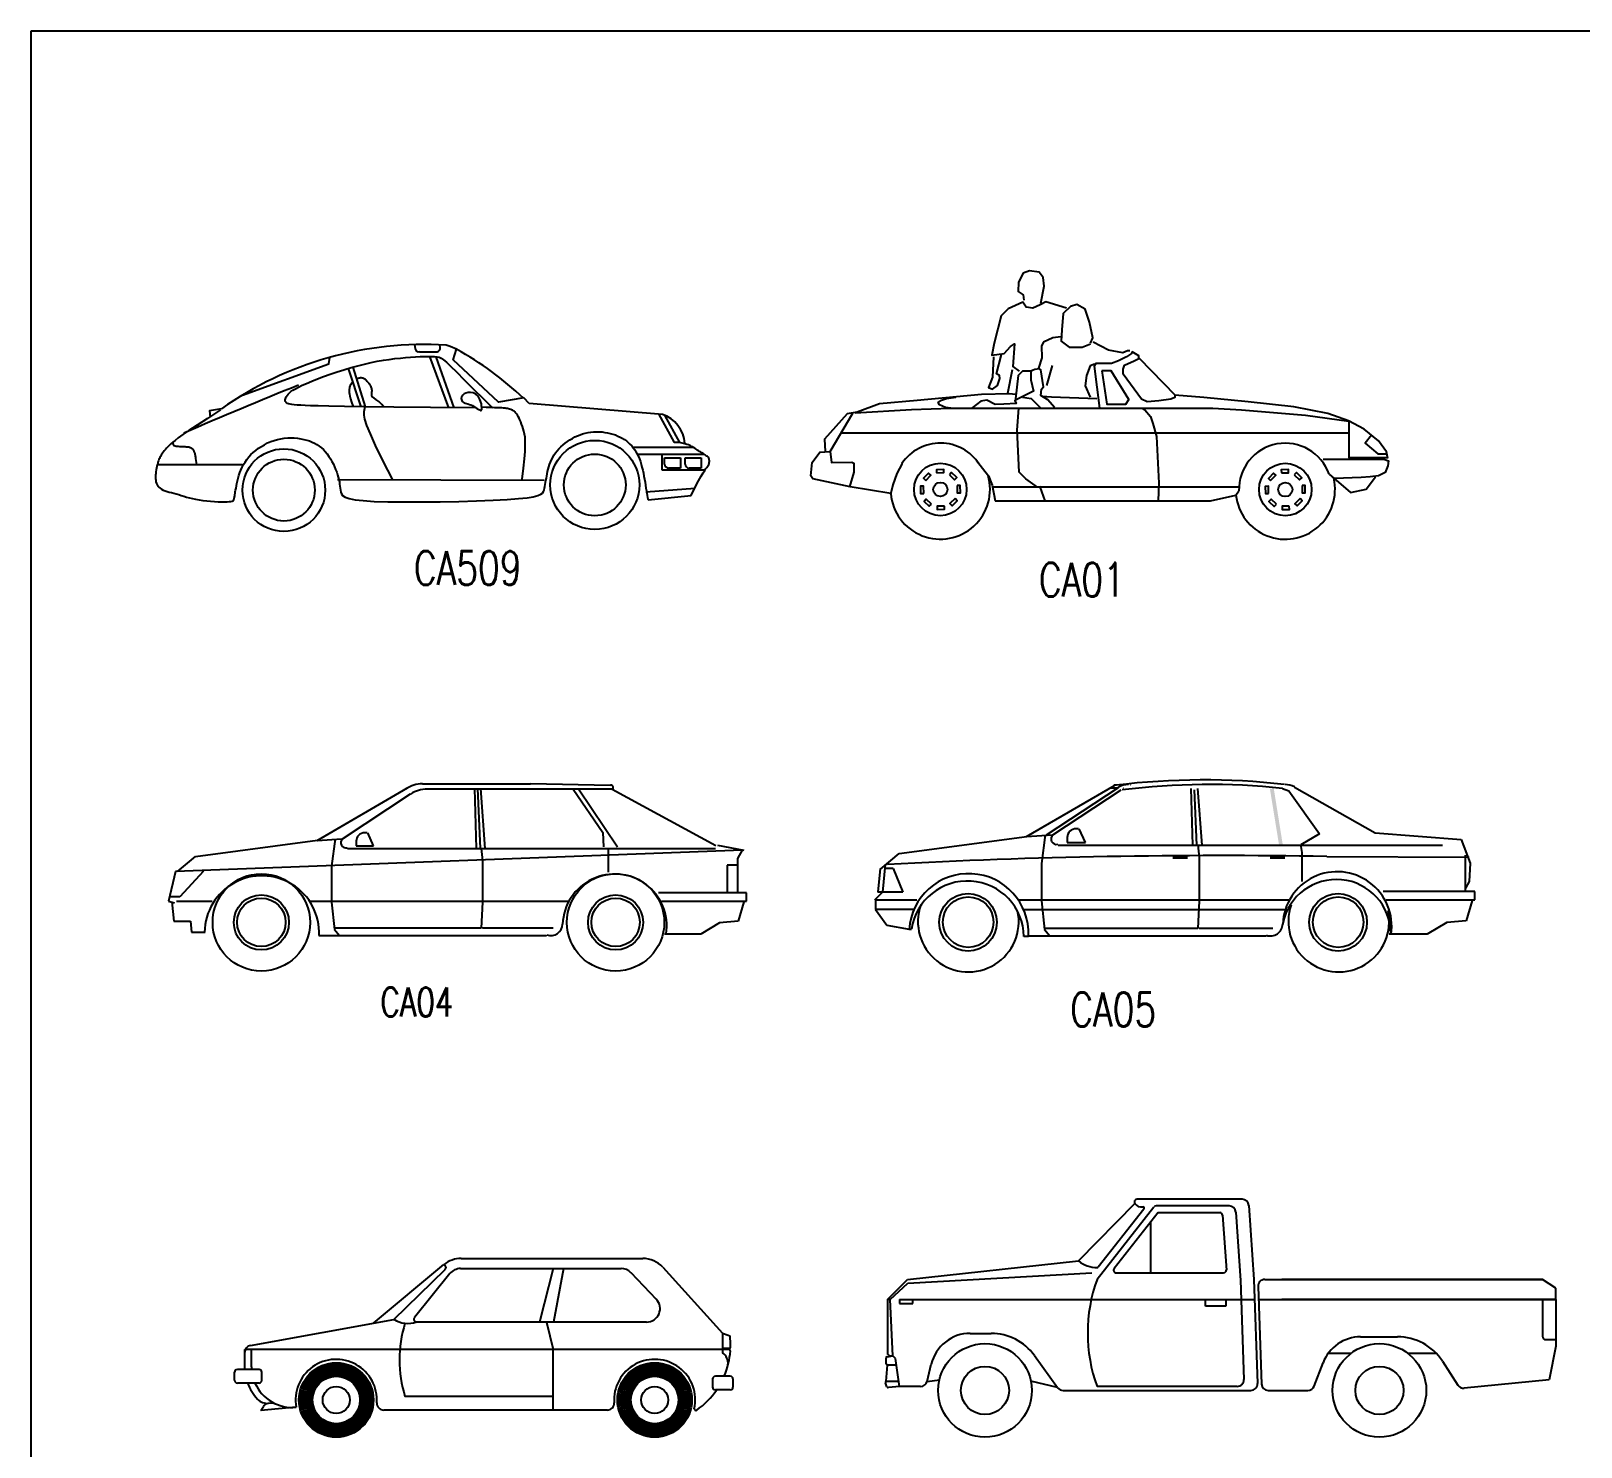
# Model space of a CAD drawing. Extents: x 2 to 154, y 3 to 64.
# Drawn here: x 1.9 to 19.06, y 48.72 to 64.4 of the extents above; entities that cross this region are included whole.
import ezdxf
from ezdxf.enums import TextEntityAlignment as Align

# ---------------------------------------------------------------- set-up
doc = ezdxf.new("R2010")
doc.units = 0
doc.header["$LTSCALE"] = 1000
doc.header["$MEASUREMENT"] = 0
doc.layers.get('0').update_dxf_attribs({"linetype": 'CONTINUOUS'})
doc.styles.add('L', font='ROMANS.SHX', dxfattribs={"height": 250})

# ---------------------------------------------------------------- blocks, each defined once
blk = doc.blocks.new('CA01')
at = {"color": 0, "linetype": 'ByBlock'}
for p, q in [((-3.442, 1.014), (-1.375, 1.014)), ((-4.276, 0.824), (-0.312, 0.824)), ((-3.093, 0.401), (-1.17, 0.401)), ((-3.073, 0.292), (-1.392, 0.292))]:
    blk.add_line(p, q, dxfattribs=at)
for points in [[(-2.716, 1.834), (-2.691, 1.968), (-2.698, 2.036), (-2.729, 2.078), (-2.805, 2.086), (-2.854, 2.069), (-2.892, 1.998), (-2.895, 1.926), (-2.854, 1.901), (-2.85, 1.859)], [(-2.516, 1.796), (-2.678, 1.846), (-2.722, 1.821), (-2.778, 1.796), (-2.83, 1.804), (-2.857, 1.842), (-2.971, 1.791), (-3.026, 1.737), (-3.081, 1.522), (-3.098, 1.429), (-3.002, 1.442), (-2.954, 1.496), (-2.923, 1.517), (-2.936, 1.341), (-2.885, 1.303)], [(-2.329, 1.522), (-2.312, 1.564), (-2.336, 1.686), (-2.371, 1.787), (-2.436, 1.825), (-2.485, 1.808), (-2.543, 1.753), (-2.553, 1.627), (-2.557, 1.539), (-2.495, 1.492), (-2.395, 1.492), (-2.329, 1.517)], [(-2.56, 1.572), (-2.623, 1.564), (-2.695, 1.53), (-2.712, 1.501), (-2.709, 1.408), (-2.736, 1.328)], [(-2.023, 1.463), (-2.04, 1.463), (-2.078, 1.446), (-2.188, 1.467), (-2.309, 1.53)], [(-0.008, 0.623), (-0.019, 0.675), (-0.082, 0.76), (-0.194, 0.851), (-0.317, 0.916), (-0.477, 0.974), (-0.743, 1.026), (-1.1, 1.065), (-1.446, 1.098), (-1.67, 1.117), (-1.67, 1.098), (-1.702, 1.085), (-1.797, 1.072), (-1.888, 1.065), (-1.931, 1.085), (-2.074, 1.28), (-2.074, 1.319), (-2.064, 1.352), (-1.989, 1.384), (-1.952, 1.404), (-1.952, 1.423), (-2.005, 1.456), (-2.01, 1.443), (-2.048, 1.417), (-2.112, 1.384), (-2.165, 1.364), (-2.25, 1.364), (-2.288, 1.364), (-2.301, 1.343), (-2.258, 1.014)], [(-3.085, 1.417), (-3.095, 1.256), (-3.126, 1.176), (-3.095, 1.164), (-3.054, 1.193), (-3.036, 1.248), (-3.04, 1.269), (-3.064, 1.282), (-3.023, 1.433)], [(-2.671, 1.193), (-2.626, 1.349)], [(-2.298, 1.358), (-2.333, 1.345), (-2.361, 1.269), (-2.371, 1.189), (-2.333, 1.101)], [(-1.667, 1.113), (-1.946, 1.404)], [(-2.611, 1.02), (-2.661, 1.081), (-2.717, 1.114), (-2.711, 1.163), (-2.696, 1.181), (-2.717, 1.314), (-2.727, 1.322), (-2.763, 1.318), (-2.789, 1.306), (-2.794, 1.295), (-2.794, 1.236), (-2.775, 1.148), (-2.921, 1.074), (-2.91, 1.051), (-3.005, 1.047), (-3.074, 1.045), (-3.138, 1.078), (-3.185, 1.07), (-3.252, 1.018)], [(-2.94, 1.315), (-2.978, 1.13)], [(-2.792, 1.303), (-2.861, 1.303), (-2.895, 1.269), (-2.914, 1.087)], [(-2.911, 1.122), (-2.964, 1.126), (-3.181, 1.121), (-3.683, 1.074), (-3.975, 1.049), (-4.149, 0.984), (-4.227, 0.971), (-4.404, 0.774), (-4.401, 0.676)], [(-3.42, 1.015), (-3.462, 1.021), (-3.508, 1.04), (-3.519, 1.059), (-3.493, 1.078), (-3.452, 1.09), (-3.381, 1.102)], [(-2.861, 1.101), (-2.792, 1.091), (-2.719, 1.017)], [(-2.279, 1.089), (-2.633, 1.102), (-2.706, 1.107)], [(-4.362, 0.677), (-4.185, 0.977)], [(-4.165, 0.98), (-3.726, 1.004), (-3.42, 1.015)], [(-2.683, 0.292), (-2.722, 0.402), (-2.744, 0.398), (-2.834, 0.464), (-2.885, 0.515), (-2.901, 0.843), (-2.888, 1.014)], [(-1.925, 1.014), (-1.906, 1.001), (-1.861, 0.951), (-1.844, 0.895), (-1.815, 0.795), (-1.797, 0.429), (-1.8, 0.292)], [(-1.375, 1.014), (-1.152, 1.002), (-0.651, 0.96), (-0.313, 0.914)], [(-0.312, 0.912), (-0.312, 0.631), (-0.009, 0.631)], [(-0.136, 0.804), (-0.185, 0.742), (-0.086, 0.659), (-0.015, 0.659)], [(-3.886, 0.352), (-3.888, 0.348), (-4.206, 0.402), (-4.495, 0.463), (-4.512, 0.487), (-4.502, 0.59), (-4.441, 0.672), (-4.361, 0.676), (-4.35, 0.59), (-4.193, 0.594), (-4.176, 0.586), (-4.176, 0.516), (-4.21, 0.402)], [(-3.22, 0.606), (-3.126, 0.487), (-3.096, 0.414), (-3.073, 0.292)], [(-0.514, 0.617), (-0.04, 0.617), (-0.003, 0.604), (-0.008, 0.565), (-0.029, 0.513), (-0.082, 0.487), (-0.146, 0.48), (-0.216, 0.474), (-0.424, 0.467)], [(-3.799, 0.584), (-3.841, 0.505), (-3.873, 0.417), (-3.889, 0.341)], [(-3.8, 0.584), (-3.801, 0.58)], [(-0.467, 0.5), (-0.301, 0.357), (-0.179, 0.383), (-0.104, 0.48)], [(-1.392, 0.292), (-1.196, 0.337), (-1.171, 0.37)]]:
    blk.add_lwpolyline(points, dxfattribs=at)
for points in [[(-2.24, 1.307), (-2.202, 1.046), (-2.054, 1.046), (-2.029, 1.084), (-2.167, 1.307)], [(-3.615, 0.451), (-3.576, 0.491), (-3.593, 0.508), (-3.633, 0.468)], [(-3.532, 0.511), (-3.475, 0.512), (-3.475, 0.536), (-3.532, 0.535)], [(-3.43, 0.495), (-3.39, 0.455), (-3.373, 0.473), (-3.414, 0.513)], [(-0.924, 0.45), (-0.884, 0.491), (-0.901, 0.508), (-0.941, 0.467)], [(-0.84, 0.511), (-0.784, 0.511), (-0.784, 0.536), (-0.841, 0.535)], [(-0.739, 0.495), (-0.698, 0.455), (-0.681, 0.472), (-0.722, 0.512)], [(-3.631, 0.349), (-3.632, 0.406), (-3.656, 0.406), (-3.656, 0.349)], [(-3.37, 0.412), (-3.369, 0.355), (-3.345, 0.355), (-3.346, 0.412)], [(-0.94, 0.349), (-0.94, 0.406), (-0.965, 0.405), (-0.964, 0.349)], [(-0.678, 0.412), (-0.678, 0.355), (-0.653, 0.355), (-0.654, 0.412)], [(-3.571, 0.266), (-3.612, 0.306), (-3.628, 0.288), (-3.588, 0.249)], [(-3.469, 0.25), (-3.526, 0.249), (-3.526, 0.225), (-3.469, 0.226)], [(-3.386, 0.31), (-3.426, 0.27), (-3.409, 0.253), (-3.369, 0.293)], [(-0.879, 0.266), (-0.92, 0.305), (-0.937, 0.288), (-0.896, 0.248)], [(-0.778, 0.25), (-0.834, 0.249), (-0.834, 0.225), (-0.777, 0.225)], [(-0.694, 0.31), (-0.734, 0.269), (-0.717, 0.252), (-0.677, 0.293)]]:
    blk.add_lwpolyline(points, close=True, dxfattribs=at)
for centre, radius in [((-3.501, 0.381), 0.205), ((-0.809, 0.38), 0.205), ((-3.501, 0.381), 0.0552), ((-0.809, 0.38), 0.0552)]:
    blk.add_circle(centre, radius, dxfattribs=at)
for centre, radius, start, end in [((-3.501, 0.381), 0.362, 32.9479, 145.8743), ((-0.809, 0.38), 0.362, 19.259, 181.6529), ((-3.501, 0.381), 0.388, 184.797, 16.3815), ((-0.809, 0.38), 0.388, 186.2744, 13.0734)]:
    blk.add_arc(centre, radius, start, end, dxfattribs=at)
blk = doc.blocks.new('CA10')
at = {"color": 0, "linetype": 'ByBlock'}
for p, q in [((1.876, 1.752), (1.455, 1.324)), ((2.025, 1.784), (1.892, 1.784)), ((2.678, 1.784), (2.025, 1.784)), ((2.019, 1.726), (1.593, 1.184)), ((1.943, 1.711), (1.602, 1.277)), ((2.049, 1.684), (1.721, 1.266)), ((2.581, 1.734), (2.035, 1.734)), ((2.049, 1.684), (2.512, 1.684)), ((2.532, 1.665), (2.56, 1.255)), ((2.631, 1.687), (2.665, 1.177)), ((2.728, 1.737), (2.765, 1.184)), ((1.995, 1.234), (1.995, 1.614)), ((0.175, 1.184), (1.455, 1.324)), ((0.025, 1.034), (0.175, 1.184)), ((0.177, 1.157), (1.553, 1.234)), ((1.737, 1.234), (2.54, 1.234)), ((2.665, 1.18), (2.692, 0.436)), ((2.765, 1.184), (2.793, 0.406)), ((2.847, 1.184), (4.925, 1.184)), ((4.925, 1.184), (2.975, 1.184)), ((5.025, 1.118), (4.925, 1.184)), ((0.045, 1.034), (0.177, 1.157)), ((2.797, 1.132), (2.823, 0.402)), ((5.025, 1.034), (5.025, 1.118)), ((0.025, 1.034), (0.025, 0.634)), ((0.045, 1.034), (0.025, 1.034)), ((0.065, 0.614), (0.045, 1.034)), ((0.115, 1.034), (2.77, 1.034)), ((0.115, 1.034), (0.115, 1.004)), ((0.115, 1.004), (0.215, 1.004)), ((0.215, 1.004), (0.215, 1.034)), ((2.405, 0.984), (2.405, 1.034)), ((2.555, 0.984), (2.405, 0.984)), ((2.555, 1.034), (2.555, 0.984)), ((2.8, 1.034), (5.025, 1.034)), ((5.025, 1.034), (2.975, 1.034)), ((5.025, 1.034), (4.925, 1.034)), ((4.925, 1.034), (4.925, 0.759)), ((5.025, 1.034), (5.025, 0.734)), ((0.645, 0.781), (0.801, 0.781)), ((3.564, 0.755), (3.84, 0.755)), ((4.95, 0.734), (5.025, 0.734)), ((5.025, 0.734), (5.025, 0.684)), ((0.015, 0.554), (0.015, 0.596)), ((0.023, 0.605), (0.065, 0.614)), ((0.045, 0.614), (0.065, 0.614)), ((0.085, 0.594), (0.065, 0.614)), ((0.115, 0.384), (0.085, 0.594)), ((1.125, 0.615), (1.298, 0.375)), ((3.323, 0.634), (3.495, 0.634)), ((3.915, 0.634), (4.127, 0.634)), ((5.025, 0.684), (4.975, 0.434)), ((0.015, 0.423), (0.025, 0.544)), ((0.092, 0.544), (0.025, 0.544)), ((0.323, 0.422), (0.353, 0.55)), ((3.217, 0.386), (3.283, 0.561)), ((4.176, 0.573), (4.292, 0.393)), ((0.022, 0.381), (0.01, 0.41)), ((0.02, 0.424), (0.109, 0.424)), ((0.115, 0.384), (0.033, 0.375)), ((0.274, 0.384), (0.115, 0.384)), ((0.323, 0.422), (0.414, 0.434)), ((1.298, 0.375), (1.098, 0.423)), ((1.339, 0.354), (2.743, 0.354)), ((2.642, 0.384), (1.593, 0.384)), ((2.873, 0.354), (3.17, 0.354)), ((4.975, 0.434), (4.339, 0.37))]:
    blk.add_line(p, q, dxfattribs=at)
for centre, radius in [((0.755, 0.354), 0.35), ((3.705, 0.354), 0.35), ((0.755, 0.354), 0.18), ((3.705, 0.354), 0.18)]:
    blk.add_circle(centre, radius, dxfattribs=at)
for centre, radius, start, end in [((1.892, 1.764), 0.02, 90, 215.1872), ((1.926, 1.787), 0.061, 215.1872, 277.8371), ((2.678, 1.734), 0.05, 3.8141, 90), ((1.936, 1.717), 0.01, 321.8647, 97.8371), ((2.035, 1.714), 0.02, 90, 141.8647), ((2.512, 1.664), 0.02, 3.8141, 90), ((2.581, 1.684), 0.05, 3.8141, 90), ((1.593, 1.484), 0.211, 229.2413, 270.4987), ((1.594, 1.283), 0.01, 270.4987, 321.8647), ((2.701, 0.784), 1.178, 160.1435, 199.8565), ((1.737, 1.254), 0.02, 141.8647, 270), ((2.54, 1.254), 0.02, 270, 3.8141), ((2.847, 1.134), 0.05, 90, 182.07), ((0.645, 0.481), 0.3, 90, 166.696), ((0.801, 0.381), 0.4, 35.7977, 90), ((3.564, 0.455), 0.3, 90, 159.3485), ((3.84, 0.355), 0.4, 32.9559, 90), ((4.95, 0.759), 0.025, 180, 270), ((0.025, 0.596), 0.01, 101.3099, 180), ((0.045, 0.634), 0.02, 180, 270), ((0.025, 0.554), 0.01, 180, 270), ((0.02, 0.414), 0.01, 90, 201.8014), ((0.031, 0.385), 0.01, 201.8014, 276.3402), ((0.274, 0.434), 0.05, 270, 346.696), ((1.339, 0.404), 0.05, 215.7977, 270), ((2.642, 0.434), 0.05, 270, 2.07), ((2.743, 0.404), 0.05, 270, 2.07), ((2.873, 0.404), 0.05, 182.07, 270), ((3.17, 0.404), 0.05, 270, 339.3485), ((4.334, 0.42), 0.05, 212.9559, 275.7106)]:
    blk.add_arc(centre, radius, start, end, dxfattribs=at)
blk = doc.blocks.new('CA04')
at = {"color": 0, "linetype": 'ByBlock'}
for p, q in [((1.871, 1.411), (2.683, 1.411)), ((3.282, 1.4), (2.682, 1.411)), ((2.946, 1.411), (2.946, 1.411)), ((1.08, 0.986), (1.758, 1.381)), ((1.27, 0.998), (1.781, 1.335)), ((1.906, 1.373), (3.3, 1.373)), ((1.968, 1.373), (2.002, 1.373)), ((2.261, 1.375), (2.275, 0.925)), ((2.284, 1.375), (2.304, 0.925)), ((2.308, 1.375), (2.341, 0.925)), ((3.004, 1.372), (3.226, 1.046)), ((3.045, 1.373), (3.337, 0.937)), ((3.296, 1.372), (4.076, 0.948)), ((0.164, 0.864), (1.082, 0.987)), ((1.08, 0.986), (1.264, 0.998)), ((1.214, 0.998), (1.187, 0.792)), ((1.373, 0.979), (1.373, 0.944)), ((1.373, 0.944), (1.504, 0.944)), ((1.455, 1.043), (1.437, 1.043)), ((1.504, 0.944), (1.46, 1.043)), ((3.226, 1.046), (3.233, 0.937)), ((4.09, 0.95), (4.286, 0.913)), ((4.278, 0.913), (0.014, 0.752)), ((0.029, 0.752), (0.164, 0.864)), ((1.308, 0.925), (4.074, 0.925)), ((2.312, 0.926), (2.323, 0.836)), ((2.323, 0.836), (2.323, 0.522)), ((3.268, 0.926), (3.268, 0.747)), ((4.241, 0.851), (4.278, 0.913)), ((4.241, 0.592), (4.241, 0.851)), ((0.014, 0.752), (-0.039, 0.53)), ((0.224, 0.755), (0.047, 0.561)), ((1.187, 0.792), (1.187, 0.522)), ((4.162, 0.799), (4.162, 0.593)), ((4.245, 0.799), (4.162, 0.799)), ((4.308, 0.592), (3.646, 0.592)), ((4.308, 0.53), (4.308, 0.592)), ((-0.039, 0.53), (0.006, 0.517)), ((0.047, 0.561), (-0.034, 0.561)), ((-0.012, 0.525), (0.003, 0.379)), ((0.021, 0.53), (0.291, 0.53)), ((1.021, 0.53), (2.968, 0.53)), ((1.187, 0.522), (1.209, 0.316)), ((2.323, 0.522), (2.312, 0.325)), ((3.668, 0.53), (4.308, 0.53)), ((4.288, 0.525), (4.244, 0.379)), ((0.003, 0.379), (0.128, 0.379)), ((0.128, 0.379), (0.136, 0.295)), ((4.104, 0.367), (3.963, 0.282)), ((4.244, 0.379), (4.104, 0.367)), ((0.136, 0.295), (0.238, 0.295)), ((1.091, 0.27), (2.804, 0.27)), ((1.209, 0.316), (1.247, 0.271)), ((2.312, 0.325), (1.214, 0.325)), ((2.853, 0.325), (2.323, 0.325)), ((3.963, 0.282), (3.691, 0.282))]:
    blk.add_line(p, q, dxfattribs=at)
for centre, radius in [((0.66, 0.369), 0.366), ((3.323, 0.369), 0.366), ((0.66, 0.369), 0.207), ((0.66, 0.37), 0.182), ((3.323, 0.369), 0.207), ((3.323, 0.37), 0.182)]:
    blk.add_circle(centre, radius, dxfattribs=at)
for centre, radius, start, end in [((1.871, 1.183), 0.228, 90, 123.1927), ((3.287, 1.383), 0.0181, 321.4506, 110.8067), ((1.907, 1.144), 0.228, 90.0054, 123.4155), ((1.296, 0.969), 0.0389, 131.3051, 283.1685), ((1.437, 0.979), 0.064, 90, 180), ((0.664, 0.289), 0.431, 357.5673, 179.1142), ((3.316, 0.341), 0.392, 351.4247, 177.7617), ((2.835, 0.36), 0.0897, 251.4831, 357.7617)]:
    blk.add_arc(centre, radius, start, end, dxfattribs=at)
blk = doc.blocks.new('CA05')
at = {"color": 0, "linetype": 'ByBlock'}
for p, q in [((1.201, 1.071), (1.894, 1.474)), ((1.909, 1.475), (1.888, 1.475)), ((2.018, 1.481), (2.02, 1.481)), ((1.923, 1.456), (1.355, 1.081)), ((1.409, 1.084), (1.947, 1.439)), ((1.864, 1.456), (1.924, 1.456)), ((1.966, 1.452), (1.968, 1.453)), ((2.495, 1.45), (2.508, 1.004)), ((2.521, 1.438), (2.541, 1.004)), ((2.548, 1.45), (2.581, 1.004)), ((3.216, 1.45), (3.268, 1.431)), ((3.268, 1.431), (3.508, 1.092)), ((3.311, 1.461), (3.947, 1.101)), ((1.611, 1.133), (1.592, 1.133)), ((1.665, 1.025), (1.617, 1.133)), ((3.947, 1.101), (4.625, 1.049)), ((0.199, 0.937), (1.203, 1.072)), ((1.201, 1.071), (1.403, 1.084)), ((1.348, 1.084), (1.319, 0.858)), ((1.451, 1.004), (4.477, 1.004)), ((1.522, 1.063), (1.522, 1.025)), ((1.522, 1.025), (1.665, 1.025)), ((2.55, 1.006), (2.562, 0.907)), ((3.358, 1.008), (3.37, 0.945)), ((3.508, 1.092), (3.362, 1.006)), ((4.625, 1.049), (4.695, 0.862)), ((0.051, 0.815), (0.199, 0.937)), ((1.319, 0.858), (1.319, 0.564)), ((2.562, 0.907), (2.562, 0.564)), ((3.37, 0.945), (3.37, 0.716)), ((3.567, 0.914), (4.686, 0.909)), ((4.659, 0.639), (4.659, 0.924)), ((4.695, 0.862), (4.688, 0.716)), ((0.049, 0.82), (0.03, 0.633)), ((0.087, 0.851), (0.068, 0.633)), ((0.085, 0.821), (0.152, 0.821)), ((0.151, 0.82), (0.227, 0.633)), ((0.068, 0.633), (0.005, 0.57)), ((0.227, 0.633), (0.03, 0.633)), ((4.733, 0.639), (4.009, 0.639)), ((4.688, 0.716), (4.657, 0.664)), ((4.733, 0.572), (4.733, 0.639)), ((0.011, 0.57), (0.011, 0.497)), ((0.043, 0.57), (0.011, 0.57)), ((0.011, 0.497), (0.1, 0.372)), ((0.322, 0.497), (0.011, 0.497)), ((0.043, 0.572), (0.338, 0.572)), ((1.137, 0.572), (3.267, 0.572)), ((1.171, 0.497), (3.237, 0.497)), ((1.319, 0.564), (1.343, 0.338)), ((2.562, 0.564), (2.55, 0.347)), ((4.034, 0.572), (4.733, 0.572)), ((4.711, 0.566), (4.663, 0.407)), ((0.1, 0.372), (0.278, 0.341)), ((4.51, 0.394), (4.356, 0.301)), ((4.663, 0.407), (4.51, 0.394)), ((0.295, 0.339), (0.275, 0.339)), ((1.18, 0.287), (1.217, 0.287)), ((1.213, 0.288), (3.088, 0.288)), ((1.343, 0.338), (1.384, 0.288)), ((2.55, 0.347), (1.348, 0.347)), ((3.142, 0.347), (2.562, 0.347)), ((4.356, 0.301), (4.058, 0.301))]:
    blk.add_line(p, q, dxfattribs=at)
for centre, radius in [((0.741, 0.396), 0.227), ((3.655, 0.396), 0.227), ((0.742, 0.397), 0.199), ((3.656, 0.397), 0.199)]:
    blk.add_circle(centre, radius, dxfattribs=at)
for centre, radius, start, end in [((2.595, -4.196), 5.713, 83.5931, 96.9202), ((2.005, 1.331), 0.15, 90, 123.4624), ((2.638, -4.1), 5.581, 84.034, 97.0424), ((3.237, 1.331), 0.15, 60.4933, 90), ((1.592, 1.063), 0.07, 90, 180), ((1.437, 1.052), 0.0425, 131.3051, 283.1685), ((2.74, -49.122), 50.043, 89.0533, 93.0165), ((0.746, 0.308), 0.471, 357.5673, 176.3082), ((3.648, 0.365), 0.429, 351.4247, 177.7617), ((3.641, 0.304), 0.429, 0.3847, 168.4757), ((0.736, 0.276), 0.445, 0.9523, 171.4015), ((0.743, 0.402), 0.397, 160.8252, 12.0296), ((3.66, 0.402), 0.397, 160.8252, 12.0296), ((3.121, 0.386), 0.0982, 251.4831, 357.7617)]:
    blk.add_arc(centre, radius, start, end, dxfattribs=at)
for points in [[(3.19, 1.004), (3.219, 1.008), (3.118, 1.447), (3.148, 1.452)], [(2.353, 0.924), (2.353, 0.894), (2.47, 0.924), (2.47, 0.894)], [(3.119, 0.924), (3.119, 0.894), (3.236, 0.924), (3.236, 0.894)]]:
    blk.add_trace(points, dxfattribs=at)
blk = doc.blocks.new('CA12')
at = {"color": 0, "linetype": 'ByBlock'}
for p, q in [((-0.329, 0.588), (1.01, 0.588)), ((-0.977, 0.111), (-0.457, 0.542)), ((-0.827, 0.138), (-0.448, 0.507)), ((-0.413, 0.476), (-0.675, 0.151)), ((-0.335, 0.513), (0.851, 0.513)), ((0.348, 0.513), (0.248, 0.118)), ((0.424, 0.513), (0.352, 0.118)), ((0.923, 0.483), (1.11, 0.288)), ((1.158, 0.523), (1.598, 0.037)), ((-1.885, -0.054), (-0.827, 0.138)), ((1.038, 0.118), (-0.66, 0.118)), ((0.3, 0.118), (0.348, -0.084)), ((1.598, 0.037), (1.598, -0.109)), ((1.646, -0.084), (-1.927, -0.084)), ((-1.927, -0.232), (-1.927, -0.084)), ((-1.877, -0.212), (-1.877, -0.084)), ((0.348, -0.532), (0.348, -0.084)), ((1.647, -0.078), (1.598, -0.078)), ((-2.002, -0.312), (-2.002, -0.252)), ((-1.822, -0.232), (-1.982, -0.232)), ((-1.822, -0.332), (-1.982, -0.332)), ((-1.802, -0.312), (-1.802, -0.252)), ((1.526, -0.302), (1.526, -0.362)), ((1.656, -0.282), (1.546, -0.282)), ((1.676, -0.302), (1.676, -0.362)), ((0.348, -0.432), (-0.745, -0.432)), ((1.656, -0.382), (1.546, -0.382)), ((-1.809, -0.535), (-1.79, -0.504)), ((-1.547, -0.51), (-1.809, -0.535)), ((-1.751, -0.481), (-1.714, -0.478)), ((0.749, -0.532), (-0.902, -0.532))]:
    blk.add_line(p, q, dxfattribs=at)
for centre, radius in [((-1.252, -0.457), 0.275), ((1.098, -0.457), 0.275), ((-1.252, -0.457), 0.175), ((1.098, -0.457), 0.175), ((-1.252, -0.457), 0.1), ((1.098, -0.457), 0.1)]:
    blk.add_circle(centre, radius, dxfattribs=at)
at = {"color": 8, "linetype": 'ByBlock'}
for centre, radius in [((-1.252, -0.457), 0.265), ((-1.252, -0.457), 0.255), ((-1.252, -0.457), 0.245), ((-1.252, -0.457), 0.235), ((1.098, -0.457), 0.265), ((1.098, -0.457), 0.255), ((1.098, -0.457), 0.245), ((1.098, -0.457), 0.235), ((-1.252, -0.457), 0.225), ((-1.252, -0.457), 0.215), ((-1.252, -0.457), 0.205), ((-1.252, -0.457), 0.195), ((-1.252, -0.457), 0.185), ((1.098, -0.457), 0.225), ((1.098, -0.457), 0.215), ((1.098, -0.457), 0.205), ((1.098, -0.457), 0.195), ((1.098, -0.457), 0.185)]:
    blk.add_circle(centre, radius, dxfattribs=at)
at = {"color": 0, "linetype": 'ByBlock'}
for centre, radius, start, end in [((-0.329, 0.388), 0.2, 90, 129.694), ((1.01, 0.388), 0.2, 42.1897, 90), ((-0.462, 0.521), 0.02, 315.259, 80.1459), ((-0.335, 0.413), 0.1, 90, 141.1217), ((0.851, 0.413), 0.1, 43.8767, 90), ((1.038, 0.218), 0.1, 270, 43.8767), ((-0.723, 0.298), 0.19, 236.9883, 289.3384), ((-0.66, 0.138), 0.02, 141.1217, 270), ((0.148, -0.161), 0.933, 163.1599, 196.8401), ((1.895, 0.769), 0.79, 247.9912, 252.222), ((1.071, -0.051), 0.587, 358.3492, 6.682), ((-1.877, -0.103), 0.05, 100.3048, 180), ((1.541, -0.188), 0.0984, 354.6771, 54.1072), ((1.071, -0.051), 0.587, 336.8837, 355.8097), ((1.646, -0.094), 0.01, 355.8097, 90), ((1.647, -0.068), 0.01, 270, 0), ((-1.577, -0.212), 0.3, 180, 183.8226), ((-1.252, -0.457), 0.3, 355.904, 190.2756), ((1.098, -0.457), 0.3, 347.339, 184.096), ((-1.982, -0.252), 0.02, 90, 180), ((-1.982, -0.312), 0.02, 180, 270), ((-1.577, -0.212), 0.35, 200.051, 222.8644), ((-1.577, -0.212), 0.3, 203.5782, 275.703), ((-1.822, -0.252), 0.02, 0, 90), ((-1.822, -0.312), 0.02, 270, 0), ((1.546, -0.302), 0.02, 90, 180), ((1.656, -0.302), 0.02, 0, 90), ((-1.76, -0.382), 0.1, 222.8644, 275.0539), ((1.071, -0.051), 0.587, 305.0329, 325.7303), ((1.546, -0.362), 0.02, 180, 270), ((1.656, -0.362), 0.02, 270, 360), ((-1.747, -0.53), 0.05, 105.5163, 149.2323), ((-0.902, -0.482), 0.05, 175.904, 270), ((0.749, -0.482), 0.05, 270, 4.096), ((1.401, -0.524), 0.01, 170.931, 309.9236)]:
    blk.add_arc(centre, radius, start, end, dxfattribs=at)
blk = doc.blocks.new('C32')
for p, q in [((-1.743, 1.21), (-1.739, 1.182)), ((-1.712, 1.164), (-1.602, 1.163)), ((-1.577, 1.192), (-1.579, 1.208)), ((-0.131, 0.756), (-0.997, 0.826)), ((-0.156, 0.76), (-0.055, 0.573)), ((-0.131, 0.756), (-0.131, 0.756)), ((-0.117, 0.751), (-0.02, 0.573)), ((0.076, 0.54), (-0.325, 0.54)), ((-0.02, 0.573), (-0.055, 0.573)), ((-3.419, 0.429), (-2.863, 0.429)), ((0.139, 0.494), (-0.289, 0.494)), ((-0.135, 0.494), (-0.135, 0.395)), ((-0.117, 0.433), (-0.117, 0.474)), ((-0.117, 0.474), (-0.013, 0.474)), ((-0.013, 0.407), (-0.091, 0.407)), ((-0.013, 0.474), (-0.013, 0.407)), ((0.017, 0.474), (0.12, 0.474)), ((0.017, 0.433), (0.017, 0.474)), ((0.12, 0.407), (0.043, 0.407)), ((0.12, 0.474), (0.12, 0.407)), ((-0.135, 0.395), (0.147, 0.395)), ((-0.223, 0.199), (0.055, 0.228))]:
    blk.add_line(p, q)
for points in [[(-2.864, 0.881), (-2.301, 1.085), (-2.295, 1.127)], [(-1.342, 0.798), (-1.641, 0.8), (-1.879, 0.803), (-2.063, 0.805), (-2.2, 0.807), (-2.301, 0.809), (-2.371, 0.811), (-2.42, 0.812), (-2.455, 0.814), (-2.484, 0.816), (-2.507, 0.817), (-2.527, 0.819), (-2.542, 0.82), (-2.554, 0.822), (-2.563, 0.825), (-2.57, 0.828), (-2.576, 0.831), (-2.58, 0.835), (-2.583, 0.84), (-2.585, 0.845), (-2.585, 0.851), (-2.584, 0.857), (-2.582, 0.864), (-2.578, 0.871), (-2.573, 0.879), (-2.567, 0.887), (-2.559, 0.895), (-2.548, 0.904), (-2.535, 0.913), (-2.518, 0.923), (-2.499, 0.934), (-2.475, 0.946), (-2.446, 0.958), (-2.413, 0.972), (-2.376, 0.987), (-2.336, 1.002), (-2.293, 1.017), (-2.248, 1.033), (-2.203, 1.047), (-2.157, 1.061), (-2.112, 1.073), (-2.069, 1.084), (-2.027, 1.094), (-1.986, 1.102), (-1.946, 1.109), (-1.908, 1.114), (-1.872, 1.119), (-1.836, 1.123), (-1.802, 1.126), (-1.769, 1.129), (-1.738, 1.131), (-1.708, 1.132), (-1.681, 1.133), (-1.655, 1.133), (-1.633, 1.133), (-1.613, 1.132), (-1.597, 1.13), (-1.583, 1.128), (-1.571, 1.122), (-1.556, 1.112), (-1.536, 1.095), (-1.509, 1.069), (-1.471, 1.032), (-1.42, 0.981), (-1.237, 0.799)], [(-1.646, 1.133), (-1.523, 0.799)], [(-1.605, 1.131), (-1.489, 0.799)], [(-0.997, 0.826), (-1.033, 0.863), (-1.198, 0.836), (-1.492, 1.112), (-1.471, 1.18), (-1.512, 1.197), (-1.538, 1.206), (-1.54, 1.205)], [(-2.176, 1.055), (-2.094, 0.805)], [(-2.145, 1.064), (-2.064, 0.805)], [(-2.147, 0.967), (-2.149, 0.964), (-2.153, 0.96), (-2.156, 0.956), (-2.159, 0.951), (-2.162, 0.945), (-2.164, 0.939), (-2.166, 0.933), (-2.168, 0.926), (-2.169, 0.918), (-2.169, 0.909), (-2.169, 0.899), (-2.167, 0.888), (-2.164, 0.874), (-2.16, 0.857), (-2.153, 0.836), (-2.145, 0.811), (-2.143, 0.806)], [(-1.943, 0.803), (-1.948, 0.81), (-1.956, 0.82), (-1.963, 0.827), (-1.97, 0.834), (-1.977, 0.84), (-1.983, 0.844), (-1.989, 0.849), (-1.995, 0.852), (-2, 0.856), (-2.005, 0.859), (-2.009, 0.862), (-2.013, 0.865), (-2.017, 0.869), (-2.019, 0.872), (-2.021, 0.876), (-2.022, 0.881), (-2.022, 0.885), (-2.022, 0.891), (-2.021, 0.896), (-2.021, 0.902), (-2.02, 0.907), (-2.02, 0.913), (-2.021, 0.919), (-2.022, 0.924), (-2.024, 0.93), (-2.026, 0.936), (-2.029, 0.941), (-2.032, 0.946), (-2.036, 0.952), (-2.039, 0.957), (-2.043, 0.961), (-2.047, 0.966), (-2.051, 0.971), (-2.054, 0.975), (-2.058, 0.979), (-2.062, 0.982), (-2.066, 0.986), (-2.071, 0.988), (-2.075, 0.99), (-2.08, 0.992), (-2.085, 0.992), (-2.09, 0.993), (-2.095, 0.993), (-2.1, 0.992), (-2.105, 0.991), (-2.11, 0.99), (-2.115, 0.988), (-2.12, 0.986), (-2.121, 0.986)], [(-1.305, 0.785), (-1.309, 0.824), (-1.318, 0.854), (-1.33, 0.875), (-1.345, 0.888), (-1.362, 0.896), (-1.379, 0.899), (-1.395, 0.898), (-1.409, 0.894), (-1.42, 0.889), (-1.429, 0.882), (-1.435, 0.875), (-1.439, 0.868), (-1.44, 0.86), (-1.439, 0.853), (-1.437, 0.846), (-1.433, 0.84), (-1.428, 0.836), (-1.421, 0.832), (-1.414, 0.829), (-1.405, 0.827), (-1.396, 0.824), (-1.387, 0.821), (-1.377, 0.818), (-1.367, 0.813), (-1.357, 0.808), (-1.347, 0.801), (-1.338, 0.795), (-1.33, 0.789), (-1.322, 0.785), (-1.315, 0.782), (-1.31, 0.782), (-1.305, 0.785)], [(-3.006, 0.785), (-3.091, 0.73), (-3.159, 0.687), (-3.212, 0.652), (-3.251, 0.625), (-3.281, 0.604), (-3.302, 0.587), (-3.317, 0.575), (-3.329, 0.564), (-3.34, 0.554), (-3.349, 0.545), (-3.357, 0.536), (-3.365, 0.527), (-3.372, 0.519), (-3.378, 0.512), (-3.383, 0.504), (-3.388, 0.497), (-3.392, 0.49), (-3.397, 0.483), (-3.4, 0.476), (-3.404, 0.469), (-3.407, 0.462), (-3.41, 0.454), (-3.413, 0.446), (-3.415, 0.437), (-3.418, 0.427), (-3.42, 0.417), (-3.423, 0.406), (-3.425, 0.395), (-3.427, 0.383), (-3.428, 0.372), (-3.429, 0.36), (-3.429, 0.349), (-3.429, 0.338), (-3.428, 0.327), (-3.426, 0.317), (-3.423, 0.307), (-3.419, 0.298), (-3.413, 0.289), (-3.407, 0.282), (-3.399, 0.275), (-3.39, 0.269), (-3.379, 0.264), (-3.367, 0.259), (-3.354, 0.255), (-3.34, 0.251), (-3.325, 0.247), (-3.31, 0.243), (-3.294, 0.239), (-3.278, 0.234), (-3.262, 0.229), (-3.245, 0.224), (-3.227, 0.218), (-3.208, 0.213), (-3.189, 0.208), (-3.168, 0.204), (-3.145, 0.199), (-3.121, 0.196), (-3.096, 0.193), (-3.071, 0.191), (-3.046, 0.189), (-3.022, 0.188), (-3, 0.188), (-2.98, 0.188), (-2.963, 0.188), (-2.949, 0.189), (-2.939, 0.19), (-2.931, 0.191), (-2.926, 0.194), (-2.922, 0.196), (-2.92, 0.199), (-2.919, 0.202), (-2.918, 0.206), (-2.917, 0.21), (-2.916, 0.215), (-2.915, 0.22), (-2.914, 0.227), (-2.913, 0.234), (-2.911, 0.243), (-2.91, 0.253), (-2.908, 0.264), (-2.905, 0.277), (-2.903, 0.291), (-2.899, 0.307), (-2.895, 0.324), (-2.891, 0.341), (-2.886, 0.359), (-2.88, 0.377), (-2.873, 0.394), (-2.865, 0.412), (-2.856, 0.429), (-2.845, 0.446), (-2.834, 0.463), (-2.822, 0.479), (-2.808, 0.494), (-2.793, 0.509), (-2.777, 0.522), (-2.759, 0.536), (-2.74, 0.548), (-2.721, 0.559), (-2.7, 0.57), (-2.679, 0.579), (-2.657, 0.586), (-2.635, 0.593), (-2.613, 0.598), (-2.591, 0.601), (-2.569, 0.603), (-2.547, 0.603), (-2.526, 0.603), (-2.505, 0.601), (-2.484, 0.597), (-2.464, 0.593), (-2.445, 0.588), (-2.427, 0.583), (-2.41, 0.576), (-2.394, 0.568), (-2.379, 0.56), (-2.364, 0.55), (-2.35, 0.539), (-2.337, 0.527), (-2.325, 0.514), (-2.313, 0.499), (-2.301, 0.483), (-2.291, 0.467), (-2.281, 0.449), (-2.272, 0.432), (-2.264, 0.414), (-2.257, 0.397), (-2.25, 0.379), (-2.245, 0.363), (-2.24, 0.347), (-2.236, 0.332), (-2.233, 0.317), (-2.231, 0.303), (-2.229, 0.289), (-2.227, 0.276), (-2.226, 0.263), (-2.224, 0.251), (-2.22, 0.239), (-2.212, 0.228), (-2.196, 0.218), (-2.17, 0.209), (-2.131, 0.201), (-2.078, 0.195), (-2.007, 0.19), (-1.917, 0.187), (-1.812, 0.186), (-1.697, 0.186), (-1.576, 0.187), (-1.456, 0.19), (-1.34, 0.193), (-1.233, 0.197), (-1.142, 0.202), (-1.068, 0.208), (-1.012, 0.214), (-0.971, 0.22), (-0.942, 0.228), (-0.923, 0.236), (-0.911, 0.244), (-0.905, 0.254), (-0.901, 0.264), (-0.898, 0.275), (-0.896, 0.287), (-0.893, 0.299), (-0.891, 0.312), (-0.889, 0.326), (-0.886, 0.34), (-0.884, 0.354), (-0.881, 0.369), (-0.878, 0.384), (-0.874, 0.399), (-0.87, 0.415), (-0.865, 0.43), (-0.859, 0.446), (-0.853, 0.461), (-0.845, 0.476), (-0.837, 0.49), (-0.827, 0.505), (-0.816, 0.519), (-0.804, 0.532), (-0.791, 0.545), (-0.777, 0.557), (-0.763, 0.569), (-0.748, 0.58), (-0.733, 0.59), (-0.717, 0.6), (-0.701, 0.609), (-0.684, 0.617), (-0.667, 0.624), (-0.65, 0.63), (-0.633, 0.634), (-0.615, 0.638), (-0.597, 0.641), (-0.579, 0.643), (-0.56, 0.643), (-0.542, 0.643), (-0.524, 0.642), (-0.505, 0.639), (-0.488, 0.636), (-0.47, 0.632), (-0.453, 0.627), (-0.437, 0.622), (-0.421, 0.615), (-0.406, 0.608), (-0.392, 0.601), (-0.378, 0.592), (-0.365, 0.583), (-0.353, 0.573), (-0.342, 0.563), (-0.331, 0.551), (-0.321, 0.539), (-0.311, 0.526), (-0.303, 0.512), (-0.295, 0.498), (-0.287, 0.483), (-0.28, 0.466), (-0.274, 0.449), (-0.269, 0.432), (-0.264, 0.413), (-0.259, 0.394), (-0.255, 0.374), (-0.251, 0.355), (-0.248, 0.335), (-0.244, 0.316), (-0.241, 0.296), (-0.238, 0.277), (-0.235, 0.259), (-0.233, 0.243), (-0.23, 0.228), (-0.228, 0.216), (-0.226, 0.207), (-0.224, 0.201), (-0.223, 0.199)], [(-2.999, 0.793), (-3.078, 0.779), (-3.074, 0.739)], [(-2.067, 0.805), (-2.074, 0.772), (-2.074, 0.752), (-2.069, 0.724), (-2.056, 0.684), (-2.033, 0.629), (-1.999, 0.554), (-1.952, 0.456), (-1.888, 0.33)], [(-1.044, 0.334), (-1.035, 0.407), (-1.028, 0.466), (-1.024, 0.514), (-1.023, 0.553), (-1.023, 0.583), (-1.025, 0.608), (-1.028, 0.628), (-1.032, 0.646), (-1.037, 0.662), (-1.042, 0.678), (-1.047, 0.693), (-1.053, 0.707), (-1.058, 0.72), (-1.064, 0.732), (-1.07, 0.742), (-1.075, 0.751), (-1.081, 0.759), (-1.086, 0.766), (-1.091, 0.772), (-1.096, 0.776), (-1.101, 0.78), (-1.107, 0.784), (-1.112, 0.786), (-1.118, 0.788), (-1.125, 0.79), (-1.132, 0.792), (-1.139, 0.794), (-1.147, 0.795), (-1.155, 0.796), (-1.165, 0.797), (-1.175, 0.798), (-1.186, 0.798), (-1.197, 0.799), (-1.21, 0.799), (-1.223, 0.799), (-1.236, 0.8), (-1.25, 0.8), (-1.264, 0.801), (-1.277, 0.802), (-1.307, 0.804)], [(-3.317, 0.577), (-3.317, 0.575), (-3.317, 0.567), (-3.314, 0.561), (-3.311, 0.556), (-3.307, 0.553), (-3.301, 0.551), (-3.295, 0.55), (-3.289, 0.549), (-3.282, 0.549), (-3.274, 0.548), (-3.267, 0.548), (-3.259, 0.548), (-3.251, 0.547), (-3.244, 0.547), (-3.237, 0.547), (-3.23, 0.546), (-3.224, 0.545), (-3.218, 0.545), (-3.213, 0.544), (-3.209, 0.542), (-3.204, 0.541), (-3.201, 0.54), (-3.197, 0.538), (-3.194, 0.536), (-3.191, 0.534), (-3.189, 0.531), (-3.186, 0.528), (-3.184, 0.525), (-3.182, 0.522), (-3.18, 0.519), (-3.179, 0.515), (-3.177, 0.511), (-3.175, 0.506), (-3.174, 0.502), (-3.173, 0.496), (-3.171, 0.491), (-3.17, 0.485), (-3.169, 0.478), (-3.168, 0.47), (-3.163, 0.429)], [(0.055, 0.228), (0.081, 0.282), (0.103, 0.323), (0.12, 0.354), (0.134, 0.376), (0.144, 0.392), (0.152, 0.403), (0.158, 0.41), (0.163, 0.416), (0.167, 0.423), (0.17, 0.429), (0.173, 0.436), (0.174, 0.442), (0.175, 0.449), (0.175, 0.455), (0.174, 0.461), (0.172, 0.467), (0.17, 0.472), (0.166, 0.477), (0.162, 0.481), (0.157, 0.485), (0.152, 0.489), (0.146, 0.493), (0.14, 0.497), (0.133, 0.501), (0.126, 0.505), (0.119, 0.51), (0.111, 0.515), (0.104, 0.519), (0.096, 0.524), (0.089, 0.529), (0.081, 0.534), (0.074, 0.539), (0.066, 0.544), (0.058, 0.548), (0.049, 0.553), (0.039, 0.557), (0.028, 0.561), (0.014, 0.565), (-0.002, 0.569), (-0.02, 0.573)], [(-2.244, 0.333), (-0.9, 0.329)], [(-0.24, 0.252), (0.081, 0.277)]]:
    blk.add_lwpolyline(points)
for centre, radius in [((-2.594, 0.263), 0.269), ((-0.571, 0.297), 0.29), ((-2.594, 0.263), 0.201), ((-0.571, 0.297), 0.201)]:
    blk.add_circle(centre, radius)
for centre, radius, start, end in [((-1.684, -1.064), 2.275, 86.3356, 125.3498), ((-1.717, 1.186), 0.0223, 189.9503, 283.56), ((-1.603, 1.189), 0.026, 273.0693, 7.1185), ((-2.53, -0.72), 2.176, 46.6, 60.8399), ((8.606, -26.644), 29.741, 111.9223, 113.4843), ((-0.202, 0.55), 0.218, 4.7909, 71.094), ((-0.091, 0.433), 0.026, 180, 270), ((0.043, 0.433), 0.026, 180, 270)]:
    blk.add_arc(centre, radius, start, end)
blk = doc.blocks.new('Ca509')
blk.add_blockref('C32', (2.078, -0.043))

msp = doc.modelspace()

# ---------------------------------------------------------------- linework, layer by layer
at = {"color": 1, "linetype": 'ByBlock', "lineweight": -2}
msp.add_lwpolyline([(1.901, 64.4), (49.201, 64.4), (49.201, 2.8), (1.901, 2.8)], close=True, dxfattribs=at)

# ---------------------------------------------------------------- block references
at = {"color": 0, "linetype": 'ByBlock', "lineweight": -2}
for name, p, xscale, yscale, zscale in [('CA01', (16.934, 58.783), 1.418596875, 1.418596875, 1.418596875), ('Ca509', (5.578, 58.941), 1.7015315625, 1.7015315625, 1.7015315625), ('CA05', (11.233, 53.974), 1.4056875, 1.4056875, 1.4056875), ('CA04', (3.479, 53.985), 1.472625, 1.472625, 1.472625), ('CA10', (11.344, 48.822), 1.480275, 1.480275, 1.480275), ('CA12', (7.158, 49.926), 1.5, 1.5, 1.5)]:
    msp.add_blockref(name, p, dxfattribs=dict(at, xscale=xscale, yscale=yscale, zscale=zscale))

# ---------------------------------------------------------------- texts
at = {"color": 0, "linetype": 'ByBlock', "lineweight": -2, "style": 'L', "width": 0.75}
for s, height, p in [('CA509', 0.375, (6.735, 58.453)), ('CA01', 0.375, (13.535, 58.324)), ('CA04', 0.3187, (6.173, 53.647)), ('CA05', 0.375, (13.881, 53.565))]:
    msp.add_text(s, height=height, dxfattribs=at).set_placement(p, align=Align.MIDDLE)

doc.saveas('drawing.dxf')
